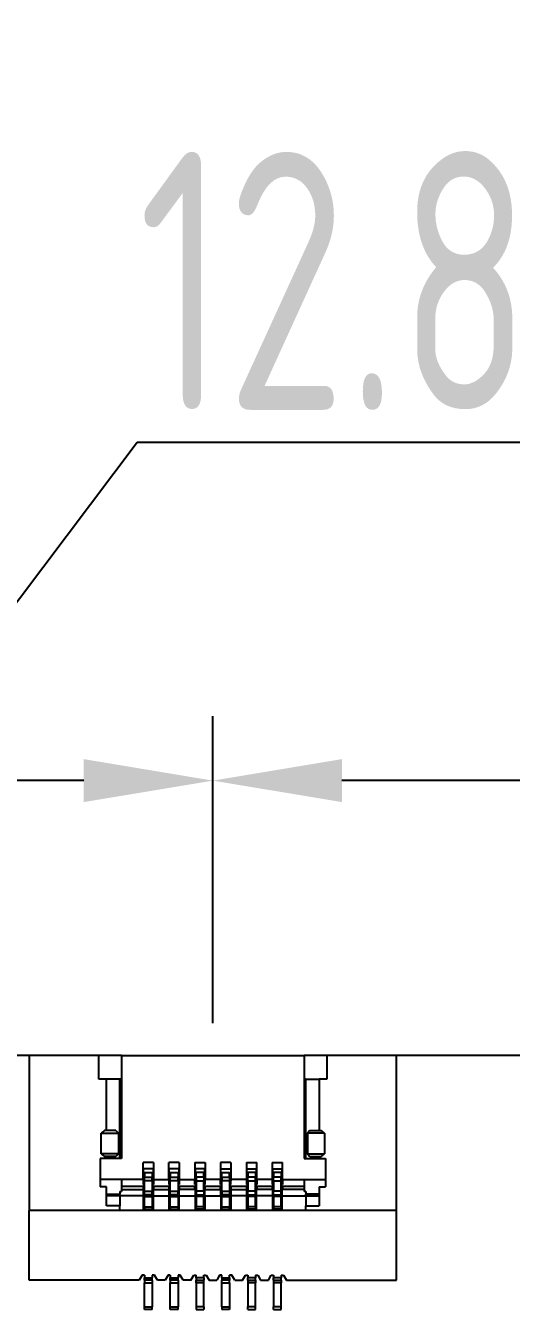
# Model space of a CAD drawing. Header units: millimetres. Extents: x 33 to 453, y 25 to 322.
# Drawn here: x 140.25 to 149.66, y 241.22 to 266.11 of the extents above; entities that cross this region are included whole.
import ezdxf

# ---------------------------------------------------------------- set-up
doc = ezdxf.new("R2010")
doc.units = ezdxf.units.MM
doc.layers.add('可见', color=7, linetype='Continuous')
doc.layers.add('标注、技术要求', color=1, linetype='Continuous')
doc.styles.add('陈杰（2）', font='gbenor.shx', dxfattribs={"width": 0.8, "height": 5, "bigfont": 'gbcbig.shx'})
doc.dimstyles.new('ISO-25（1）', dxfattribs={"dimtxt": 5, "dimasz": 2.5, "dimexe": 1.25, "dimexo": 0.625, "dimtad": 1, "dimtih": 1, "dimtoh": 1, "dimdsep": 46, "dimtxsty": '陈杰（2）', "dimcen": 2.5, "dimclrt": 256, "dimadec": 0, "dimazin": 0, "dimtol": 1, "dimtp": 0.15, "dimtm": 0.15, "dimtfac": 0.75, "dimtmove": 1, "dimatfit": 3, "dimfxl": 1, "dimtolj": 1, "dimarcsym": 0})
doc.dimstyles.new('ISO-25（3）', dxfattribs={"dimtxt": 5, "dimasz": 2.5, "dimexe": 1.25, "dimexo": 0.625, "dimtad": 1, "dimtih": 1, "dimtoh": 1, "dimdsep": 46, "dimtxsty": '陈杰（2）', "dimcen": 2.5, "dimclrt": 256, "dimadec": 0, "dimazin": 0, "dimtol": 1, "dimtp": 0.1, "dimtm": 0.1, "dimtfac": 0.75, "dimtmove": 1, "dimatfit": 3, "dimfxl": 1, "dimtolj": 1, "dimarcsym": 0})

# ---------------------------------------------------------------- blocks, each defined once
blk = doc.blocks.new('*D32')
at = {"layer": 'Defpoints', "color": 0, "transparency": 16777216}
for p in [(184.183, 273.04), (114.583, 243.147), (184.183, 243.147)]:
    blk.add_point(p, dxfattribs=at)
at = {"layer": '标注、技术要求', "color": 0, "lineweight": -2, "transparency": 16777216}
for p, q in [((114.583, 243.772), (114.583, 274.29)), ((184.183, 243.772), (184.183, 274.29)), ((117.083, 273.04), (181.683, 273.04))]:
    blk.add_line(p, q, dxfattribs=at)
at = {"layer": '标注、技术要求', "color": 0, "transparency": 16777216}
for points in [[(117.083, 273.457), (117.083, 272.623), (114.583, 273.04)], [(181.683, 273.457), (181.683, 272.623), (184.183, 273.04)]]:
    blk.add_solid(points, dxfattribs=at)
at = {"layer": '标注、技术要求', "transparency": 16777216, "insert": (149.383, 276.165), "char_height": 5, "attachment_point": 5, "style": '陈杰（2）'}
blk.add_mtext('\\A1;69.6{\\H3.75;±0.15}', dxfattribs=at)
blk = doc.blocks.new('*D54')
at = {"layer": 'Defpoints', "color": 0, "transparency": 16777216}
for p in [(114.583, 251.472), (131.068, 246.147), (114.583, 243.147)]:
    blk.add_point(p, dxfattribs=at)
at = {"layer": '标注、技术要求', "color": 0, "lineweight": -2, "transparency": 16777216}
for p, q in [((122.825, 251.472), (122.788, 258.155)), ((122.788, 258.155), (138.675, 258.155)), ((114.583, 243.772), (114.583, 252.722)), ((131.068, 246.772), (131.068, 252.722)), ((128.568, 251.472), (117.083, 251.472))]:
    blk.add_line(p, q, dxfattribs=at)
at = {"layer": '标注、技术要求', "color": 0, "transparency": 16777216}
for points in [[(117.083, 251.889), (117.083, 251.056), (114.583, 251.472)], [(128.568, 251.889), (128.568, 251.056), (131.068, 251.472)]]:
    blk.add_solid(points, dxfattribs=at)
at = {"layer": '标注、技术要求', "transparency": 16777216, "insert": (130.732, 261.28), "char_height": 5, "attachment_point": 5, "style": '陈杰（2）'}
blk.add_mtext('\\A1;16.49{\\H3.75;±0.1}', dxfattribs=at)
blk = doc.blocks.new('*D55')
at = {"layer": 'Defpoints', "color": 0, "transparency": 16777216}
for p in [(131.068, 251.472), (131.068, 246.147), (143.878, 246.147)]:
    blk.add_point(p, dxfattribs=at)
at = {"layer": '标注、技术要求', "color": 0, "lineweight": -2, "transparency": 16777216}
for p, q in [((137.473, 251.472), (142.414, 258.035)), ((142.414, 258.035), (157.289, 258.035)), ((131.068, 246.772), (131.068, 252.722)), ((143.878, 246.772), (143.878, 252.722)), ((141.378, 251.472), (133.568, 251.472))]:
    blk.add_line(p, q, dxfattribs=at)
at = {"layer": '标注、技术要求', "color": 0, "transparency": 16777216}
for points in [[(133.568, 251.889), (133.568, 251.056), (131.068, 251.472)], [(141.378, 251.889), (141.378, 251.056), (143.878, 251.472)]]:
    blk.add_solid(points, dxfattribs=at)
at = {"layer": '标注、技术要求', "transparency": 16777216, "insert": (149.852, 261.16), "char_height": 5, "attachment_point": 5, "style": '陈杰（2）'}
blk.add_mtext('\\A1;12.81{\\H3.75;±0.1}', dxfattribs=at)
blk = doc.blocks.new('*D56')
at = {"layer": 'Defpoints', "color": 0, "transparency": 16777216}
for p in [(143.878, 251.472), (162.923, 246.554), (143.878, 246.147)]:
    blk.add_point(p, dxfattribs=at)
at = {"layer": '标注、技术要求', "color": 0, "lineweight": -2, "transparency": 16777216}
for p, q in [((153.4, 251.472), (163.543, 257.978)), ((163.543, 257.978), (179.097, 257.978)), ((143.878, 246.772), (143.878, 252.722)), ((162.923, 247.179), (162.923, 252.722)), ((160.423, 251.472), (146.378, 251.472))]:
    blk.add_line(p, q, dxfattribs=at)
at = {"layer": '标注、技术要求', "color": 0, "transparency": 16777216}
for points in [[(146.378, 251.889), (146.378, 251.056), (143.878, 251.472)], [(160.423, 251.889), (160.423, 251.056), (162.923, 251.472)]]:
    blk.add_solid(points, dxfattribs=at)
at = {"layer": '标注、技术要求', "transparency": 16777216, "insert": (171.32, 261.103), "char_height": 5, "attachment_point": 5, "style": '陈杰（2）'}
blk.add_mtext('\\A1;19.05{\\H3.75;±0.1}', dxfattribs=at)

msp = doc.modelspace()

# ---------------------------------------------------------------- linework, layer by layer
at = {"layer": '可见', "extrusion": (-1e-16, -1, 0)}
for p, q in [((140.323, 246.147), (138.618, 246.147)), ((141.668, 246.147), (140.323, 246.147)), ((140.323, 246.147), (140.323, 243.137)), ((141.668, 245.687), (141.668, 246.147)), ((142.108, 246.147), (141.668, 246.147)), ((142.108, 246.147), (142.108, 244.149)), ((142.108, 246.147), (145.648, 246.147)), ((145.648, 246.147), (145.648, 244.149)), ((146.088, 246.147), (145.648, 246.147)), ((147.433, 246.147), (146.088, 246.147)), ((146.088, 246.147), (146.088, 245.687)), ((147.433, 243.137), (147.433, 246.147)), ((149.99, 246.147), (147.433, 246.147)), ((141.818, 245.687), (141.668, 245.687)), ((141.818, 244.687), (141.818, 245.687)), ((142.078, 245.687), (141.818, 245.687)), ((142.108, 245.687), (142.078, 245.687)), ((142.078, 244.149), (142.078, 245.687)), ((145.678, 245.687), (145.648, 245.687)), ((145.678, 244.149), (145.678, 245.687)), ((145.678, 245.687), (145.938, 245.687)), ((145.938, 245.687), (145.938, 244.687)), ((146.088, 245.687), (145.938, 245.687)), ((142.108, 245.578), (142.078, 245.578)), ((145.678, 245.578), (145.648, 245.578)), ((141.714, 244.237), (141.714, 244.637)), ((141.714, 244.637), (142.048, 244.637)), ((141.998, 244.687), (141.781, 244.687)), ((141.998, 244.687), (142.048, 244.637)), ((142.048, 244.637), (142.048, 244.237)), ((145.758, 244.687), (145.708, 244.637)), ((146.041, 244.637), (145.708, 244.637)), ((145.708, 244.637), (145.708, 244.237)), ((145.758, 244.687), (145.974, 244.687)), ((146.041, 244.637), (146.041, 244.237)), ((142.108, 244.149), (141.698, 244.149)), ((141.698, 244.149), (141.698, 243.737)), ((142.048, 244.237), (141.714, 244.237)), ((141.998, 244.187), (141.781, 244.187)), ((141.818, 244.149), (141.818, 244.187)), ((142.048, 244.237), (141.998, 244.187)), ((145.648, 244.149), (146.058, 244.149)), ((145.708, 244.237), (146.041, 244.237)), ((145.708, 244.237), (145.758, 244.187)), ((145.758, 244.187), (145.974, 244.187)), ((145.938, 244.187), (145.938, 244.149)), ((146.058, 244.149), (146.058, 243.737)), ((142.528, 243.737), (142.528, 244.07)), ((142.728, 244.07), (142.528, 244.07)), ((142.728, 243.95), (142.528, 243.95)), ((142.533, 243.717), (142.533, 243.95)), ((142.553, 243.875), (142.553, 243.784)), ((142.553, 243.875), (142.703, 243.875)), ((142.703, 243.875), (142.703, 243.784)), ((142.723, 243.95), (142.723, 243.717)), ((142.728, 244.07), (142.728, 243.737)), ((143.028, 243.737), (143.028, 244.07)), ((143.228, 244.07), (143.028, 244.07)), ((143.228, 243.95), (143.028, 243.95)), ((143.033, 243.717), (143.033, 243.95)), ((143.053, 243.875), (143.053, 243.784)), ((143.053, 243.875), (143.203, 243.875)), ((143.203, 243.875), (143.203, 243.784)), ((143.223, 243.717), (143.223, 243.95)), ((143.228, 244.07), (143.228, 243.737)), ((143.528, 244.07), (143.528, 243.737)), ((143.528, 244.07), (143.728, 244.07)), ((143.728, 243.95), (143.528, 243.95)), ((143.533, 243.95), (143.533, 243.717)), ((143.553, 243.784), (143.553, 243.875)), ((143.703, 243.875), (143.553, 243.875)), ((143.703, 243.784), (143.703, 243.875)), ((143.723, 243.717), (143.723, 243.95)), ((143.728, 244.07), (143.728, 243.737)), ((144.028, 244.07), (144.028, 243.737)), ((144.228, 244.07), (144.028, 244.07)), ((144.028, 243.95), (144.228, 243.95)), ((144.033, 243.717), (144.033, 243.95)), ((144.053, 243.784), (144.053, 243.875)), ((144.053, 243.875), (144.203, 243.875)), ((144.203, 243.784), (144.203, 243.875)), ((144.223, 243.95), (144.223, 243.717)), ((144.228, 244.07), (144.228, 243.737)), ((144.528, 244.07), (144.528, 243.737)), ((144.528, 244.07), (144.728, 244.07)), ((144.528, 243.95), (144.728, 243.95)), ((144.533, 243.717), (144.533, 243.95)), ((144.553, 243.875), (144.553, 243.784)), ((144.703, 243.875), (144.553, 243.875)), ((144.703, 243.875), (144.703, 243.784)), ((144.723, 243.717), (144.723, 243.95)), ((144.728, 243.737), (144.728, 244.07)), ((145.028, 244.07), (145.028, 243.737)), ((145.028, 244.07), (145.228, 244.07)), ((145.028, 243.95), (145.228, 243.95)), ((145.033, 243.95), (145.033, 243.717)), ((145.053, 243.875), (145.053, 243.784)), ((145.203, 243.875), (145.053, 243.875)), ((145.203, 243.875), (145.203, 243.784)), ((145.223, 243.717), (145.223, 243.95)), ((145.228, 243.737), (145.228, 244.07)), ((142.108, 243.737), (141.698, 243.737)), ((141.698, 243.737), (141.698, 243.599)), ((142.528, 243.737), (142.108, 243.737)), ((142.108, 243.737), (142.108, 243.51)), ((142.528, 243.737), (142.528, 243.641)), ((142.528, 243.717), (142.553, 243.717)), ((142.553, 243.641), (142.528, 243.641)), ((142.553, 243.713), (142.553, 243.784)), ((142.553, 243.784), (142.703, 243.784)), ((142.553, 243.516), (142.553, 243.713)), ((142.703, 243.713), (142.553, 243.713)), ((142.703, 243.713), (142.703, 243.784)), ((142.703, 243.717), (142.728, 243.717)), ((142.703, 243.713), (142.703, 243.516)), ((142.728, 243.641), (142.703, 243.641)), ((142.728, 243.737), (143.028, 243.737)), ((142.728, 243.737), (142.728, 243.641)), ((143.028, 243.737), (143.028, 243.641)), ((143.028, 243.717), (143.053, 243.717)), ((143.053, 243.641), (143.028, 243.641)), ((143.053, 243.713), (143.053, 243.784)), ((143.053, 243.784), (143.203, 243.784)), ((143.053, 243.516), (143.053, 243.713)), ((143.203, 243.713), (143.053, 243.713)), ((143.203, 243.713), (143.203, 243.784)), ((143.203, 243.717), (143.228, 243.717)), ((143.203, 243.713), (143.203, 243.516)), ((143.228, 243.641), (143.203, 243.641)), ((143.228, 243.737), (143.528, 243.737)), ((143.228, 243.737), (143.228, 243.641)), ((143.528, 243.641), (143.528, 243.737)), ((143.553, 243.717), (143.528, 243.717)), ((143.528, 243.641), (143.553, 243.641)), ((143.553, 243.784), (143.553, 243.713)), ((143.703, 243.784), (143.553, 243.784)), ((143.553, 243.713), (143.553, 243.516)), ((143.553, 243.713), (143.703, 243.713)), ((143.703, 243.784), (143.703, 243.713)), ((143.728, 243.717), (143.703, 243.717)), ((143.703, 243.516), (143.703, 243.713)), ((143.703, 243.641), (143.728, 243.641)), ((144.028, 243.737), (143.728, 243.737)), ((143.728, 243.641), (143.728, 243.737)), ((144.028, 243.641), (144.028, 243.737)), ((144.028, 243.717), (144.053, 243.717)), ((144.053, 243.641), (144.028, 243.641)), ((144.053, 243.784), (144.053, 243.713)), ((144.053, 243.784), (144.203, 243.784)), ((144.053, 243.516), (144.053, 243.713)), ((144.203, 243.713), (144.053, 243.713)), ((144.203, 243.784), (144.203, 243.713)), ((144.203, 243.717), (144.228, 243.717)), ((144.203, 243.713), (144.203, 243.516)), ((144.228, 243.641), (144.203, 243.641)), ((144.528, 243.737), (144.228, 243.737)), ((144.228, 243.641), (144.228, 243.737)), ((144.528, 243.737), (144.528, 243.641)), ((144.553, 243.717), (144.528, 243.717)), ((144.528, 243.641), (144.553, 243.641)), ((144.553, 243.713), (144.553, 243.784)), ((144.703, 243.784), (144.553, 243.784)), ((144.553, 243.713), (144.553, 243.516)), ((144.553, 243.713), (144.703, 243.713)), ((144.703, 243.713), (144.703, 243.784)), ((144.728, 243.717), (144.703, 243.717)), ((144.703, 243.516), (144.703, 243.713)), ((144.703, 243.641), (144.728, 243.641)), ((145.028, 243.737), (144.728, 243.737)), ((144.728, 243.737), (144.728, 243.641)), ((145.028, 243.737), (145.028, 243.641)), ((145.053, 243.717), (145.028, 243.717)), ((145.028, 243.641), (145.053, 243.641)), ((145.053, 243.713), (145.053, 243.784)), ((145.203, 243.784), (145.053, 243.784)), ((145.053, 243.713), (145.053, 243.516)), ((145.053, 243.713), (145.203, 243.713)), ((145.203, 243.713), (145.203, 243.784)), ((145.228, 243.717), (145.203, 243.717)), ((145.203, 243.516), (145.203, 243.713)), ((145.203, 243.641), (145.228, 243.641)), ((145.228, 243.737), (145.228, 243.641)), ((145.228, 243.737), (145.648, 243.737)), ((145.648, 243.737), (146.058, 243.737)), ((145.648, 243.737), (145.648, 243.51)), ((146.058, 243.737), (146.058, 243.599)), ((141.818, 243.599), (141.698, 243.599)), ((141.818, 243.232), (141.818, 243.599)), ((141.818, 243.456), (142.078, 243.456)), ((142.078, 243.449), (141.818, 243.449)), ((142.078, 243.425), (141.818, 243.425)), ((142.078, 243.51), (142.108, 243.51)), ((142.078, 243.51), (142.078, 243.456)), ((142.078, 243.449), (142.078, 243.456)), ((142.078, 243.425), (142.078, 243.449)), ((142.078, 243.425), (142.078, 243.232)), ((142.533, 243.422), (142.078, 243.422)), ((142.553, 243.604), (142.108, 243.604)), ((142.108, 243.545), (142.528, 243.545)), ((142.528, 243.604), (142.528, 243.545)), ((142.533, 243.422), (142.533, 243.604)), ((142.533, 243.137), (142.533, 243.422)), ((142.553, 243.446), (142.553, 243.516)), ((142.553, 243.516), (142.703, 243.516)), ((142.553, 243.446), (142.553, 243.412)), ((142.703, 243.446), (142.553, 243.446)), ((142.553, 243.212), (142.553, 243.412)), ((142.553, 243.412), (142.703, 243.412)), ((143.053, 243.604), (142.703, 243.604)), ((142.703, 243.446), (142.703, 243.516)), ((142.703, 243.446), (142.703, 243.412)), ((142.703, 243.412), (142.703, 243.212)), ((142.723, 243.604), (142.723, 243.422)), ((142.723, 243.422), (142.723, 243.137)), ((142.723, 243.422), (143.033, 243.422)), ((142.728, 243.604), (142.728, 243.545)), ((142.728, 243.545), (143.028, 243.545)), ((143.028, 243.604), (143.028, 243.545)), ((143.033, 243.422), (143.033, 243.604)), ((143.033, 243.137), (143.033, 243.422)), ((143.053, 243.446), (143.053, 243.516)), ((143.053, 243.516), (143.203, 243.516)), ((143.053, 243.446), (143.053, 243.412)), ((143.203, 243.446), (143.053, 243.446)), ((143.053, 243.212), (143.053, 243.412)), ((143.053, 243.412), (143.203, 243.412)), ((143.553, 243.604), (143.203, 243.604)), ((143.203, 243.446), (143.203, 243.516)), ((143.203, 243.446), (143.203, 243.412)), ((143.203, 243.412), (143.203, 243.212)), ((143.223, 243.422), (143.223, 243.604)), ((143.223, 243.137), (143.223, 243.422)), ((143.223, 243.422), (143.533, 243.422)), ((143.228, 243.604), (143.228, 243.545)), ((143.528, 243.545), (143.228, 243.545)), ((143.528, 243.545), (143.528, 243.604)), ((143.533, 243.604), (143.533, 243.422)), ((143.533, 243.422), (143.533, 243.137)), ((143.553, 243.516), (143.553, 243.446)), ((143.703, 243.516), (143.553, 243.516)), ((143.553, 243.412), (143.553, 243.446)), ((143.553, 243.446), (143.703, 243.446)), ((143.553, 243.412), (143.553, 243.212)), ((143.703, 243.412), (143.553, 243.412)), ((144.053, 243.604), (143.703, 243.604)), ((143.703, 243.516), (143.703, 243.446)), ((143.703, 243.412), (143.703, 243.446)), ((143.703, 243.212), (143.703, 243.412)), ((143.723, 243.422), (143.723, 243.604)), ((143.723, 243.422), (143.723, 243.137)), ((143.723, 243.422), (144.033, 243.422)), ((143.728, 243.545), (143.728, 243.604)), ((143.728, 243.545), (144.028, 243.545)), ((144.028, 243.545), (144.028, 243.604)), ((144.033, 243.422), (144.033, 243.604)), ((144.033, 243.422), (144.033, 243.137)), ((144.053, 243.516), (144.053, 243.446)), ((144.053, 243.516), (144.203, 243.516)), ((144.053, 243.412), (144.053, 243.446)), ((144.203, 243.446), (144.053, 243.446)), ((144.053, 243.212), (144.053, 243.412)), ((144.053, 243.412), (144.203, 243.412)), ((144.553, 243.604), (144.203, 243.604)), ((144.203, 243.516), (144.203, 243.446)), ((144.203, 243.412), (144.203, 243.446)), ((144.203, 243.412), (144.203, 243.212)), ((144.223, 243.604), (144.223, 243.422)), ((144.533, 243.422), (144.223, 243.422)), ((144.223, 243.422), (144.223, 243.137)), ((144.228, 243.545), (144.228, 243.604)), ((144.228, 243.545), (144.528, 243.545)), ((144.528, 243.604), (144.528, 243.545)), ((144.533, 243.422), (144.533, 243.604)), ((144.533, 243.137), (144.533, 243.422)), ((144.553, 243.446), (144.553, 243.516)), ((144.703, 243.516), (144.553, 243.516)), ((144.553, 243.446), (144.553, 243.412)), ((144.553, 243.446), (144.703, 243.446)), ((144.553, 243.412), (144.553, 243.212)), ((144.703, 243.412), (144.553, 243.412)), ((145.053, 243.604), (144.703, 243.604)), ((144.703, 243.446), (144.703, 243.516)), ((144.703, 243.446), (144.703, 243.412)), ((144.703, 243.212), (144.703, 243.412)), ((144.723, 243.422), (144.723, 243.604)), ((144.723, 243.137), (144.723, 243.422)), ((145.033, 243.422), (144.723, 243.422)), ((144.728, 243.604), (144.728, 243.545)), ((145.028, 243.545), (144.728, 243.545)), ((145.028, 243.604), (145.028, 243.545)), ((145.033, 243.604), (145.033, 243.422)), ((145.033, 243.422), (145.033, 243.137)), ((145.053, 243.446), (145.053, 243.516)), ((145.203, 243.516), (145.053, 243.516)), ((145.053, 243.446), (145.053, 243.412)), ((145.053, 243.446), (145.203, 243.446)), ((145.053, 243.412), (145.053, 243.212)), ((145.203, 243.412), (145.053, 243.412)), ((145.648, 243.604), (145.203, 243.604)), ((145.203, 243.446), (145.203, 243.516)), ((145.203, 243.446), (145.203, 243.412)), ((145.203, 243.212), (145.203, 243.412)), ((145.223, 243.422), (145.223, 243.604)), ((145.223, 243.422), (145.678, 243.422)), ((145.223, 243.137), (145.223, 243.422)), ((145.228, 243.604), (145.228, 243.545)), ((145.648, 243.545), (145.228, 243.545)), ((145.678, 243.51), (145.648, 243.51)), ((145.678, 243.51), (145.678, 243.456)), ((145.938, 243.456), (145.678, 243.456)), ((145.678, 243.449), (145.678, 243.456)), ((145.678, 243.425), (145.678, 243.449)), ((145.938, 243.449), (145.678, 243.449)), ((145.678, 243.425), (145.678, 243.232)), ((145.678, 243.425), (145.938, 243.425)), ((145.938, 243.599), (145.938, 243.232)), ((145.938, 243.599), (146.058, 243.599)), ((147.433, 243.137), (140.323, 243.137)), ((140.323, 241.787), (140.323, 243.137)), ((142.078, 243.232), (141.818, 243.232)), ((142.078, 243.137), (142.078, 243.232)), ((142.553, 243.212), (142.553, 243.164)), ((142.553, 243.212), (142.703, 243.212)), ((142.553, 243.164), (142.553, 243.137)), ((142.553, 243.164), (142.703, 243.164)), ((142.703, 243.212), (142.703, 243.164)), ((142.703, 243.164), (142.703, 243.137)), ((143.053, 243.212), (143.053, 243.164)), ((143.053, 243.212), (143.203, 243.212)), ((143.053, 243.164), (143.053, 243.137)), ((143.053, 243.164), (143.203, 243.164)), ((143.203, 243.212), (143.203, 243.164)), ((143.203, 243.164), (143.203, 243.137)), ((143.553, 243.164), (143.553, 243.212)), ((143.703, 243.212), (143.553, 243.212)), ((143.553, 243.137), (143.553, 243.164)), ((143.703, 243.164), (143.553, 243.164)), ((143.703, 243.164), (143.703, 243.212)), ((143.703, 243.137), (143.703, 243.164)), ((144.053, 243.164), (144.053, 243.212)), ((144.053, 243.212), (144.203, 243.212)), ((144.053, 243.137), (144.053, 243.164)), ((144.053, 243.164), (144.203, 243.164)), ((144.203, 243.164), (144.203, 243.212)), ((144.203, 243.137), (144.203, 243.164)), ((144.553, 243.212), (144.553, 243.164)), ((144.703, 243.212), (144.553, 243.212)), ((144.553, 243.164), (144.553, 243.137)), ((144.703, 243.164), (144.553, 243.164)), ((144.703, 243.212), (144.703, 243.164)), ((144.703, 243.164), (144.703, 243.137)), ((145.053, 243.212), (145.053, 243.164)), ((145.203, 243.212), (145.053, 243.212)), ((145.053, 243.164), (145.053, 243.137)), ((145.203, 243.164), (145.053, 243.164)), ((145.203, 243.212), (145.203, 243.164)), ((145.203, 243.164), (145.203, 243.137)), ((145.678, 243.137), (145.678, 243.232)), ((145.678, 243.232), (145.938, 243.232)), ((147.433, 241.787), (147.433, 243.137)), ((142.509, 241.887), (142.453, 241.787)), ((142.553, 241.887), (142.509, 241.887)), ((142.553, 241.887), (142.553, 241.837)), ((142.703, 241.887), (142.703, 241.837)), ((142.746, 241.887), (142.703, 241.887)), ((142.803, 241.787), (142.746, 241.887)), ((143.009, 241.887), (142.953, 241.787)), ((143.053, 241.887), (143.009, 241.887)), ((143.053, 241.887), (143.053, 241.837)), ((143.203, 241.887), (143.203, 241.837)), ((143.246, 241.887), (143.203, 241.887)), ((143.303, 241.787), (143.246, 241.887)), ((143.453, 241.787), (143.509, 241.887)), ((143.509, 241.887), (143.553, 241.887)), ((143.553, 241.837), (143.553, 241.887)), ((143.703, 241.837), (143.703, 241.887)), ((143.703, 241.887), (143.746, 241.887)), ((143.746, 241.887), (143.803, 241.787)), ((144.009, 241.887), (143.953, 241.787)), ((144.053, 241.887), (144.009, 241.887)), ((144.053, 241.837), (144.053, 241.887)), ((144.203, 241.837), (144.203, 241.887)), ((144.246, 241.887), (144.203, 241.887)), ((144.303, 241.787), (144.246, 241.887)), ((144.453, 241.787), (144.509, 241.887)), ((144.509, 241.887), (144.553, 241.887)), ((144.553, 241.887), (144.553, 241.837)), ((144.703, 241.887), (144.703, 241.837)), ((144.703, 241.887), (144.746, 241.887)), ((144.746, 241.887), (144.803, 241.787)), ((144.953, 241.787), (145.009, 241.887)), ((145.009, 241.887), (145.053, 241.887)), ((145.053, 241.887), (145.053, 241.837)), ((145.203, 241.887), (145.203, 241.837)), ((145.203, 241.887), (145.246, 241.887)), ((145.246, 241.887), (145.303, 241.787)), ((142.453, 241.787), (140.323, 241.787)), ((142.553, 241.787), (142.553, 241.837)), ((142.553, 241.837), (142.703, 241.837)), ((142.553, 241.787), (142.553, 241.737)), ((142.703, 241.787), (142.553, 241.787)), ((142.553, 241.273), (142.553, 241.737)), ((142.553, 241.737), (142.703, 241.737)), ((142.703, 241.787), (142.703, 241.837)), ((142.703, 241.787), (142.703, 241.737)), ((142.703, 241.737), (142.703, 241.273)), ((142.953, 241.787), (142.803, 241.787)), ((143.053, 241.837), (143.203, 241.837)), ((143.053, 241.787), (143.053, 241.837)), ((143.053, 241.787), (143.053, 241.737)), ((143.203, 241.787), (143.053, 241.787)), ((143.053, 241.273), (143.053, 241.737)), ((143.053, 241.737), (143.203, 241.737)), ((143.203, 241.787), (143.203, 241.837)), ((143.203, 241.787), (143.203, 241.737)), ((143.203, 241.737), (143.203, 241.273)), ((143.453, 241.787), (143.303, 241.787)), ((143.703, 241.837), (143.553, 241.837)), ((143.553, 241.837), (143.553, 241.787)), ((143.553, 241.737), (143.553, 241.787)), ((143.553, 241.787), (143.703, 241.787)), ((143.553, 241.737), (143.553, 241.273)), ((143.703, 241.737), (143.553, 241.737)), ((143.703, 241.837), (143.703, 241.787)), ((143.703, 241.737), (143.703, 241.787)), ((143.703, 241.273), (143.703, 241.737)), ((143.803, 241.787), (143.953, 241.787)), ((144.053, 241.837), (144.203, 241.837)), ((144.053, 241.837), (144.053, 241.787)), ((144.053, 241.737), (144.053, 241.787)), ((144.203, 241.787), (144.053, 241.787)), ((144.053, 241.273), (144.053, 241.737)), ((144.053, 241.737), (144.203, 241.737)), ((144.203, 241.837), (144.203, 241.787)), ((144.203, 241.737), (144.203, 241.787)), ((144.203, 241.737), (144.203, 241.273)), ((144.303, 241.787), (144.453, 241.787)), ((144.703, 241.837), (144.553, 241.837)), ((144.553, 241.787), (144.553, 241.837)), ((144.553, 241.787), (144.553, 241.737)), ((144.553, 241.787), (144.703, 241.787)), ((144.553, 241.737), (144.553, 241.273)), ((144.703, 241.737), (144.553, 241.737)), ((144.703, 241.787), (144.703, 241.837)), ((144.703, 241.787), (144.703, 241.737)), ((144.703, 241.273), (144.703, 241.737)), ((144.803, 241.787), (144.953, 241.787)), ((145.203, 241.837), (145.053, 241.837)), ((145.053, 241.787), (145.053, 241.837)), ((145.053, 241.787), (145.053, 241.737)), ((145.053, 241.787), (145.203, 241.787)), ((145.053, 241.737), (145.053, 241.273)), ((145.203, 241.737), (145.053, 241.737)), ((145.203, 241.787), (145.203, 241.837)), ((145.203, 241.787), (145.203, 241.737)), ((145.203, 241.273), (145.203, 241.737)), ((145.303, 241.787), (147.433, 241.787)), ((142.553, 241.223), (142.553, 241.273)), ((142.553, 241.273), (142.703, 241.273)), ((142.703, 241.223), (142.553, 241.223)), ((142.703, 241.223), (142.703, 241.273)), ((143.053, 241.223), (143.053, 241.273)), ((143.053, 241.273), (143.203, 241.273)), ((143.203, 241.223), (143.053, 241.223)), ((143.203, 241.223), (143.203, 241.273)), ((143.553, 241.273), (143.553, 241.223)), ((143.703, 241.273), (143.553, 241.273)), ((143.553, 241.223), (143.703, 241.223)), ((143.703, 241.273), (143.703, 241.223)), ((144.053, 241.273), (144.053, 241.223)), ((144.053, 241.273), (144.203, 241.273)), ((144.203, 241.223), (144.053, 241.223)), ((144.203, 241.273), (144.203, 241.223)), ((144.553, 241.223), (144.553, 241.273)), ((144.703, 241.273), (144.553, 241.273)), ((144.553, 241.223), (144.703, 241.223)), ((144.703, 241.223), (144.703, 241.273)), ((145.053, 241.223), (145.053, 241.273)), ((145.203, 241.273), (145.053, 241.273)), ((145.053, 241.223), (145.203, 241.223)), ((145.203, 241.223), (145.203, 241.273))]:
    msp.add_line(p, q, dxfattribs=at)
at = {"layer": '可见'}
for centre, start, end in [((142.153, 244.118), 123.2006, 130.2559), ((145.602, 244.118), 49.7441, 56.7994), ((142.153, 244.755), 229.7441, 236.7994), ((145.602, 244.755), 303.2006, 310.2559)]:
    msp.add_arc(centre, 0.68, start, end, dxfattribs=at)

# ---------------------------------------------------------------- dimensions: what is measured, and where the dimension line sits
at = {"layer": '标注、技术要求'}
dim = msp.add_linear_dim(base=(184.183, 273.04), p1=(114.583, 243.147), p2=(184.183, 243.147), dimstyle='ISO-25（1）', dxfattribs=at)
dim.commit()
dim.dimension.update_dxf_attribs({"geometry": '*D32', "text_midpoint": (149.383, 276.165)})
for base, p1, p2, picture, middle in [((114.582719915, 251.472335989), (131.067719915, 246.146726304), (114.582719915, 243.146726304), '*D54', (123.413178443, 258.154818666)), ((131.068, 251.472), (143.878, 246.147), (131.068, 246.147), '*D55', (143.039, 258.035)), ((143.877719915, 251.472335989), (162.922719915, 246.553726304), (143.877719915, 246.146726304), '*D56', (164.16838717, 257.978132337))]:
    dim = msp.add_linear_dim(base=base, p1=p1, p2=p2, dimstyle='ISO-25（3）', dxfattribs=at)
    dim.commit()
    dim.dimension.update_dxf_attribs({"geometry": picture, "text_midpoint": middle, "dimtype": 160})

doc.saveas('drawing.dxf')
